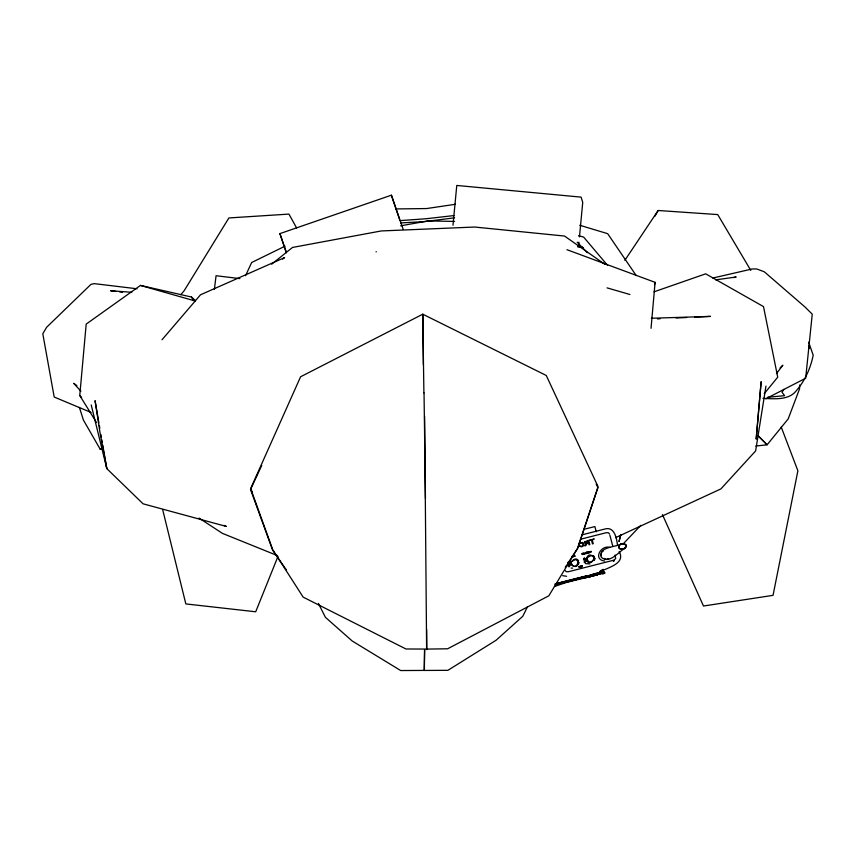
<?xml version="1.0" encoding="UTF-8"?>
<svg xmlns="http://www.w3.org/2000/svg" width="856" height="856" viewBox="0 0 856 856"><rect width="100%" height="100%" fill="white"/><g stroke="black" fill="none" stroke-linecap="round" stroke-linejoin="round"><path stroke-width="1.28" d="M799.718 384.943L799.536 388.924L788.194 418.894L767.104 444.799L755.837 446.051M651.042 328.319L655.097 282.341L566.95 249.695M96.535 422.543L79.758 395.526L86.189 324.114L140.47 285.423L191.444 297.021L195.393 300.542M452.995 225.278L456.772 185.452L581.085 197.126L582.733 202.358L579.469 236.877M578.592 246.164L578.966 242.184M620.547 535.214L619.016 541.581L620.846 534.636M214.375 289.456L216.054 275.718L239.894 278.617M765.97 386.077L755.634 450.93L720.902 488.904L615.539 537.654M594.471 559.171L594.214 560.273L594.899 558.529C584.905 545.946 583.129 572.15 594.899 558.529M596.258 531.758L594.888 526.579L584.498 529.168M654.498 284.791L655.097 282.341M426.62 649.543L424.608 416.337M426.759 649.511L426.641 629.62M570.246 563.023L568.47 561.793L567.86 562.852L570.246 563.023C581.106 549.584 581.01 575.114 569.775 563.259L570.321 563.89L568.213 566.019L569.037 566.843L570.685 564.692M601.468 553.147L601.244 555.662M618.942 545.861L618.695 547.369L619.594 548.557M619.102 545.882L619.07 548L619.776 548.439M625.608 546.984L625.822 545.54M625.779 547.016L626.046 546.224M597.937 487.653L577.554 548.557L568.138 562.831M579.041 562.563L578.356 564.307L578.495 562.114L577.179 560.316L577.961 560.231M278.018 556.325L255.698 611.783L185.827 603.919L162.64 509.491M245.522 275.718L251.675 262.503L285.048 246.164M286.268 569.807L272.636 550.183L250.53 489.514L261.754 465.418M527.403 606.947L522.781 616.267L496.084 640.256L447.881 670.323L424.223 670.451L424.597 649.768L424.362 670.419L400.694 670.548L352.212 641.005L325.419 617.315L318.4 603.405M654.894 216.247L658.146 210.49L717.724 214.578L750.776 270.378M618.824 545.903L619.37 545.154M619.006 545.925L619.498 545.208M625.201 547.647L625.693 546.931M625.394 547.69L626.207 546.117L625.854 544.748L622.526 543.774M783.85 389.33L782.01 392.241L784.599 395.675L767.522 397.291M565.238 567.228L566.693 565.024M624.869 260.31L658.146 210.49M586.542 560.659L584.894 562.809L584.07 561.996L586.178 559.856L584.327 557.759L583.46 559.931L586.178 559.856L583.717 558.818L586.103 558.989M776.435 373.591L782.865 365.202L780.073 367.909M764.237 393.685L777.73 377.164L763.499 306.598L705.686 273.834L654.027 291.821M180.809 294.689L184.147 290.74L228.894 217.948L288.943 214.096L296.615 227.942M162.019 339.757L200.518 294.785L284.609 257.592L282.566 259.122M623.275 543.795L640.78 525.381M602.196 551.938L603.287 550.879M619.252 545.197L620.001 544.544M619.402 545.261L620.108 544.619M624.591 548.236L625.297 547.605M624.72 548.332L625.608 547.53M597.788 574.076L602.988 569.358M579.191 543.046L582.615 542.447A1.958 1.915 62.8 0 1 583.674 543.517L583.781 543.827A2.279 2.226 62.8 0 1 583.781 545.037A2.001 1.958 62.8 0 1 583.343 545.839L582.519 546.438A4.954 4.836 62.8 0 1 581.267 546.802L578.977 545.903L579.854 545.807A1.359 1.327 62.8 0 0 580.496 546.224C585.461 547.048 581.502 539.676 579.394 544.106L578.624 544.159M271.662 264.204L292.517 247.448L381.252 230.949L474.641 227.033L564.532 236.053L604.753 264.247M102.303 447.72L100.27 449.346L83.407 420.05L79.405 407.424M102.292 447.795L100.27 449.346L102.934 449.336M376.351 251.792L376.03 251.814M624.976 548.14C618.792 551.681 609.226 564.746 601.169 557.096C598.012 546.428 616.791 547.273 621.905 543.667M556.443 583.471L556.999 583.289L556.775 584.52M598.43 574.408L605.074 573.028L604.411 572.193M557.128 584.038L602.078 572.461L602.463 573.862L603.138 572.771L603.865 573.67L603.683 571.412L603.983 572.482M585.782 577.8L589.313 576.784L588.222 577.158M590.437 576.495L589.923 576.741L591.025 576.345L590.512 576.591M592.149 576.067L591.635 576.302L593.625 575.799L592.673 575.992M594.332 575.51L593.807 575.746L595.444 575.221L594.92 575.467M619.894 544.577L620.75 544.223M624.687 548.193L622.997 549.006M623.938 548.814L624.827 548.257M765.745 398.821L805.667 378.224L812.248 314.195L805.122 307.101L764.333 271.812L756.758 268.977L752.221 268.966L712.759 278.05M560.38 582.84L560.958 582.701M613.827 560.883L613.238 561.183L614.137 560.862M600.131 571.123L603.309 569.486M599.853 572.054C606.776 567.646 626.153 564.04 619.155 551.51M558.369 583.353L559.139 583.118M592.031 576.206L593.026 575.842M620.696 544.095L622.847 543.517M624.024 548.75L620.258 548.996M286.321 252.755L279.912 233.613L391.406 195.189L403.133 229.215M589.035 576.965L590.201 576.559M590.747 576.527L591.913 576.12M561.889 582.39L561.236 582.604L561.996 582.369M596.557 575.029C594.503 575.457 598.044 574.622 596.001 575.189M554.453 586.51L565.88 582.583L598.173 574.472M556.946 584.584L603.63 572.707M597.638 572.889L592.78 574.173M558.305 583.364L559.139 583.107M558.069 583.364L558.861 583.182L558.133 583.353M582.027 534.84L604.732 529.062C614.512 526.033 616.684 538.445 617.508 545.304M580.422 539.269L606.294 532.689L608.391 532.774L609.558 534.016M582.358 553.864L583.086 553.682M582.39 553.993L583.129 553.811M586.981 552.837L586.2 553.04M572.268 557.074L571.605 557.374L572.493 557.149L572.215 556.09M579.544 566.865L578.881 567.036L579.576 566.993M580.753 566.554L580.09 566.726L580.785 566.683M562.157 582.005L586.959 575.703M554.677 584.199L602.881 571.936M555.576 584.113L602.506 572.183M557.545 584.102L561.408 583.129M563.976 582.465L585.6 577.008M590.982 575.596L594.845 574.622M581.909 578.549L589.517 576.612M595.862 574.997L599.671 574.034M733.592 277.633L736.171 276.991L715.691 279.859M556.742 583.332L560.98 582.305M400.661 225.813L428.075 220.923L454.536 221.415M621.574 543.774L622.622 543.721M622.077 549.145L623.115 549.071M607.032 558.957L608.68 558.711M589.998 563.89L585.59 563.665M455.467 204.274L426.62 208.554L396.05 208.939M454.568 217.831L424.565 221.608L400.608 222.924M453.915 215.573L426.042 218.751L399.955 220.623M594.342 558.091L593.037 556.293L593.818 556.197M657.408 318.892L660.072 318.764M676.005 318.015L686.63 317.512M694.601 317.137L710.534 316.388L651.373 318.25M567.603 563.965L570.321 563.89L567.86 562.852M426.727 649.094L447.624 648.784L548.814 595.819L577.672 548.129L598.077 486.69L546.256 375.463L422.746 314.184L423.902 392.968M426.866 649.073L405.937 648.976L303.163 597.124L272.743 549.755L250.669 488.551L300.595 376.768L422.853 314.152L423.367 364.656M609.879 547.401C600.912 544.673 592.641 559.567 604.582 561.012M622.633 543.592L624.613 543.795M622.173 549.092L619.541 548.589M621.178 549.21L622.162 549.22M571.113 568.074L572.611 568.149M566.586 576.291L562.627 575.671M131.813 292.281L110.51 290.73L115.753 291.436M137.035 288.782L94.428 283.657L91.036 284.299L46.577 327.324L42.8 333.786L54.206 397.045L91.068 412.453M119.69 291.96L122.312 292.313M577.8 246.86L583.043 247.598L577.961 246.164M577.928 246.335L583.043 247.598M578.474 235.764L583.621 237.059L607.6 265.403M623.425 543.817L625.105 544.298M603.929 558.476L605.406 558.882M140.47 285.423L195.286 301.023M607.054 287.862L629.909 294.496M579.758 225.256L607.674 233.677L636.201 275.557M762.931 398.35C772.936 398.768 786.525 400.341 794.518 392.744C804.298 382.183 810.343 369.236 813.2 355.197L808.663 342.197M277.226 555.523L222.389 533.352L199.063 518.094M593.037 556.293L594.46 556.871M577.179 560.316L578.603 560.894M223.951 525.349L226.369 526.451L143.07 503.81L106.818 468.628L91.207 404.942M624.238 544.042L625.683 544.833L625.971 546.267M619.68 548.482L620.461 548.824M76.869 385.607L73.702 383.338L80.913 391.16M79.758 395.526L81.641 397.387M758.619 436.282L767.104 444.799L758.009 435.661M577.201 242.205L587.387 252.723M624.923 544.427L625.533 544.908M250.53 489.514L252.188 491.601M191.444 297.021L193.424 300.51M596.183 484.057L597.349 486.454M625.64 544.855L625.907 545.54M625.479 544.93L625.725 545.593M618.974 547.273L619.22 547.926M565.046 570.406L566.212 571.648L568.309 571.744L613.592 560.231L615.689 558.636L615.122 555.03M662.426 514.574L703.482 606.016L773.043 595.348L797.888 470.789L781.228 427.058M808.578 345.803L809.455 348.317M399.549 219.371L391.406 195.189M279.912 233.613L286.428 252.52M597.06 574.654L597.285 575.467M556.486 583.45L556.732 584.541M609.889 535.257L612.832 546.385M580.668 566.233L581.106 567.111L580.828 566.062L579.897 566.426M579.458 566.544L579.897 567.421L579.619 566.362L578.688 566.736M603.138 572.771L603.373 573.734M98.9 422.875L95.059 400.661L100.099 433.19L106.818 468.628L102.741 445.099M99.35 425.496L99.81 428.107M100.933 434.645L101.393 437.255M101.843 439.866L102.292 442.488M618.76 546.588L618.76 547.337M424.03 392.936L425.453 498.481M591.207 551.435C591.1 553.511 590.512 550.804 591.207 551.435M585.269 542.169L586.028 542.95L588.468 542.415L588.093 541.013L585.269 542.169M590.019 552.12C589.046 554.11 588.125 551.082 590.041 551.713C590.255 554.1 588.083 550.964 590.019 552.12M588.447 552.634L587.334 552.141L587.986 553.104A1.273 1.241 62.8 0 0 588.35 553.008L588.447 551.853L588.447 552.634M573.766 556.368L572.76 556.389L573.766 556.368M582.401 566.33L581.395 566.351L582.401 566.33M761.123 381.862L756.19 438.914L761.123 381.862M584.616 553.522L583.589 553.864L584.167 554.089A1.241 1.209 62.8 0 0 584.477 553.993C585.247 552.537 582.433 553.04 584.616 553.522M572.568 556.336C573.499 558.412 574.644 554.581 572.589 556.261M581.203 566.298C582.24 568.384 583.139 564.468 581.203 566.298M574.836 556.24C572.867 556.24 576.184 555.33 574.836 556.24M570.909 562.21C575.66 575.414 584.295 552.013 570.909 562.21M586.767 558.176C591.517 571.38 600.152 547.979 586.767 558.176M584.562 541.966C584.787 544.352 587.526 542.822 584.841 545.85L585.782 545.604L587.002 543.442L588.596 542.897L589.088 544.769L589.838 544.577L588.725 540.361L584.562 541.966M594 539.013L589.506 540.157L591.507 540.179L592.491 543.902L593.24 543.71L592.256 539.986L594 539.013M582.24 553.436L582.326 554.538L582.24 553.436M583.161 553.201L583.257 554.303L583.161 553.201M585.707 552.559L585.097 553.832L585.986 553.607L585.707 552.559M587.013 552.216L585.996 552.484L586.863 552.388L587.077 553.201L586.242 553.543L587.302 553.276L587.013 552.216"/></g></svg>
